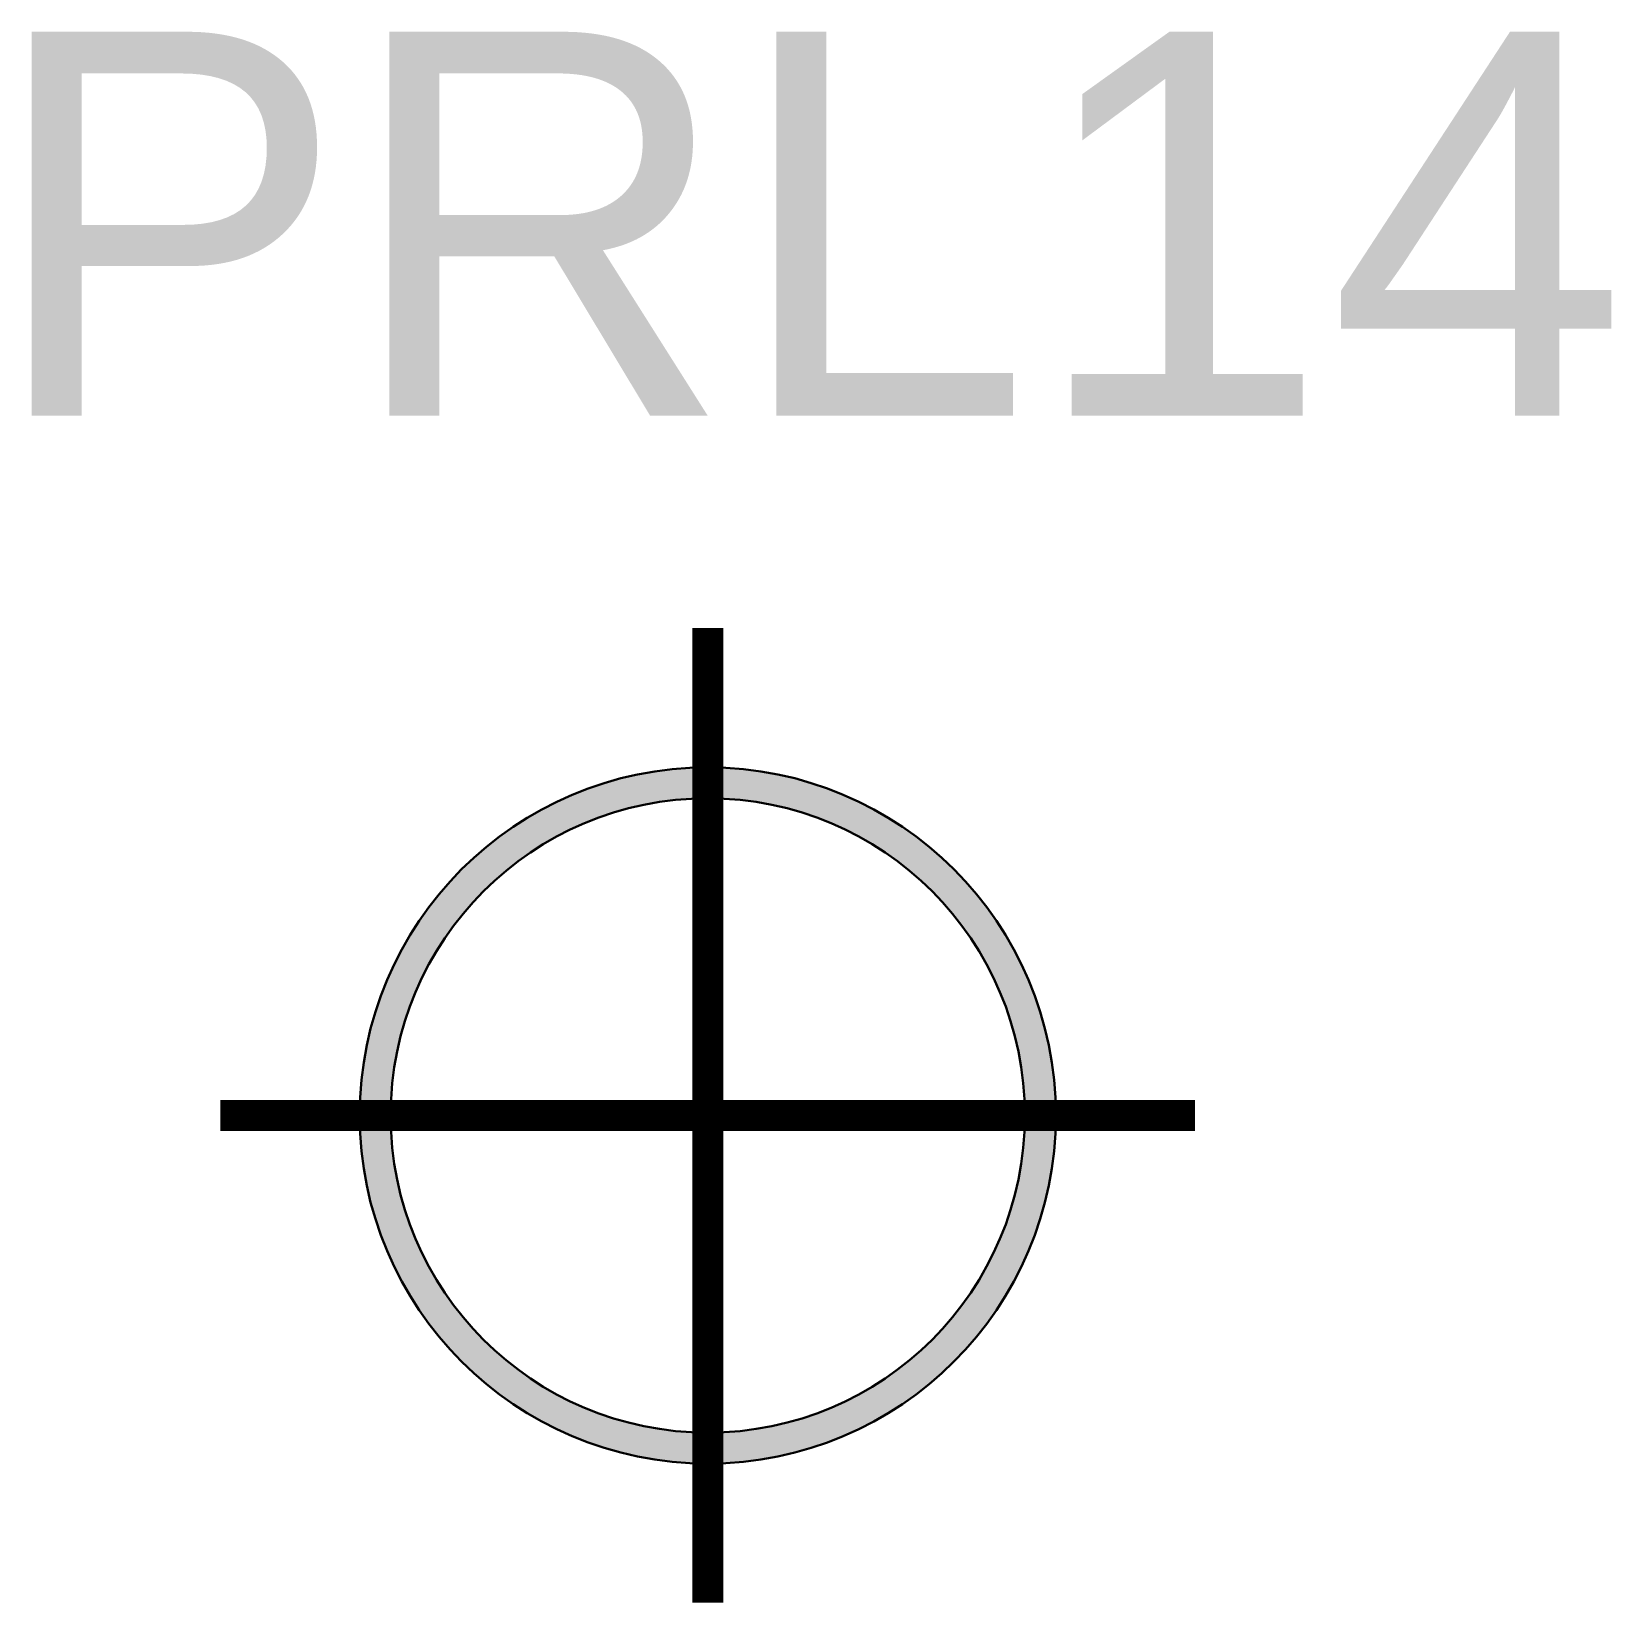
# Model space of a CAD drawing. Header units: metres. Extents: x -4966 to -4842, y -5608 to -5484.
import ezdxf

# ---------------------------------------------------------------- set-up
doc = ezdxf.new("R2010")
doc.units = ezdxf.units.M
doc.header["$LTSCALE"] = 0.0125
doc.layers.add('CODICE LAMPADINE', color=150, linetype='Continuous')
doc.layers.add('LAMPADINE', color=30, linetype='Continuous', lineweight=30)
doc.styles.add('ducale_200', font='arial.ttf', dxfattribs={"height": 1})

# ---------------------------------------------------------------- blocks, each defined once
blk = doc.blocks.new('5ea4y')
h = blk.add_hatch(color=256)
edge = h.paths.add_edge_path(flags=16)
edge.add_arc((972.85, 697.01), 102.5, 0, 360)
edge = h.paths.add_edge_path()
edge.add_arc((972.85, 697.01), 112.5, 0, 360)
at = {"const_width": 10}
for points in [[(972.85, 854.51), (972.85, 539.51)], [(1130.35, 697.01), (815.35, 697.01)]]:
    blk.add_lwpolyline(points, dxfattribs=at)
for radius in [112.5, 102.5]:
    blk.add_circle((972.85, 697.01), radius)
at = {"color": 160, "insert": (995.61, 725.67), "char_height": 2, "width": 10.7876, "attachment_point": 1, "style": 'ducale_200'}
blk.add_mtext('{\\H0.75x; }', dxfattribs=at)

msp = doc.modelspace()

# ---------------------------------------------------------------- block references
at = {"layer": 'LAMPADINE', "xscale": 0.2418450556433527, "yscale": 0.2418450556442622, "zscale": 0.2418450556441215}
msp.add_blockref('5ea4y', (-5148.29, -5737.35), dxfattribs=at)

# ---------------------------------------------------------------- texts
at = {"layer": 'CODICE LAMPADINE', "insert": (-4969.29, -5484.08), "char_height": 30, "width": 1534.0003, "attachment_point": 1, "line_spacing_factor": 0.75, "style": 'ducale_200'}
msp.add_mtext('PRL14', dxfattribs=at)

doc.saveas('drawing.dxf')
